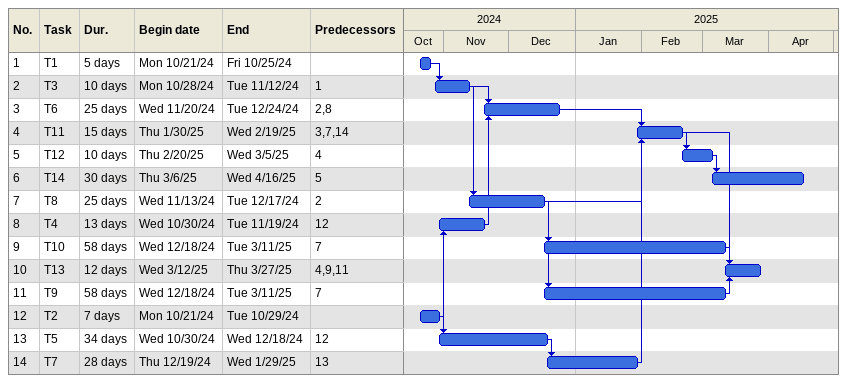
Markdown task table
| ID | Task | Duration | Start | Finish | Predecessors |
|---|---|---|---|---|---|
| 1 | T1 | 5d | 2024-10-21 | 2024-10-25 |  |
| 2 | T3 | 10d | 2024-10-28 | 2024-11-12 | 1 |
| 3 | T6 | 25d | 2024-11-20 | 2024-12-24 | 2, 8 |
| 4 | T11 | 15d | 2025-01-30 | 2025-02-19 | 3, 7, 14 |
| 5 | T12 | 10d | 2025-02-20 | 2025-03-05 | 4 |
| 6 | T14 | 30d | 2025-03-06 | 2025-04-16 | 5 |
| 7 | T8 | 25d | 2024-11-13 | 2024-12-17 | 2 |
| 8 | T4 | 13d | 2024-10-30 | 2024-11-19 | 12 |
| 9 | T10 | 58d | 2024-12-18 | 2025-03-11 | 7 |
| 10 | T13 | 12d | 2025-03-12 | 2025-03-27 | 4, 9, 11 |
| 11 | T9 | 58d | 2024-12-18 | 2025-03-11 | 7 |
| 12 | T2 | 7d | 2024-10-21 | 2024-10-29 |  |
| 13 | T5 | 34d | 2024-10-30 | 2024-12-18 | 12 |
| 14 | T7 | 28d | 2024-12-19 | 2025-01-29 | 13 |
